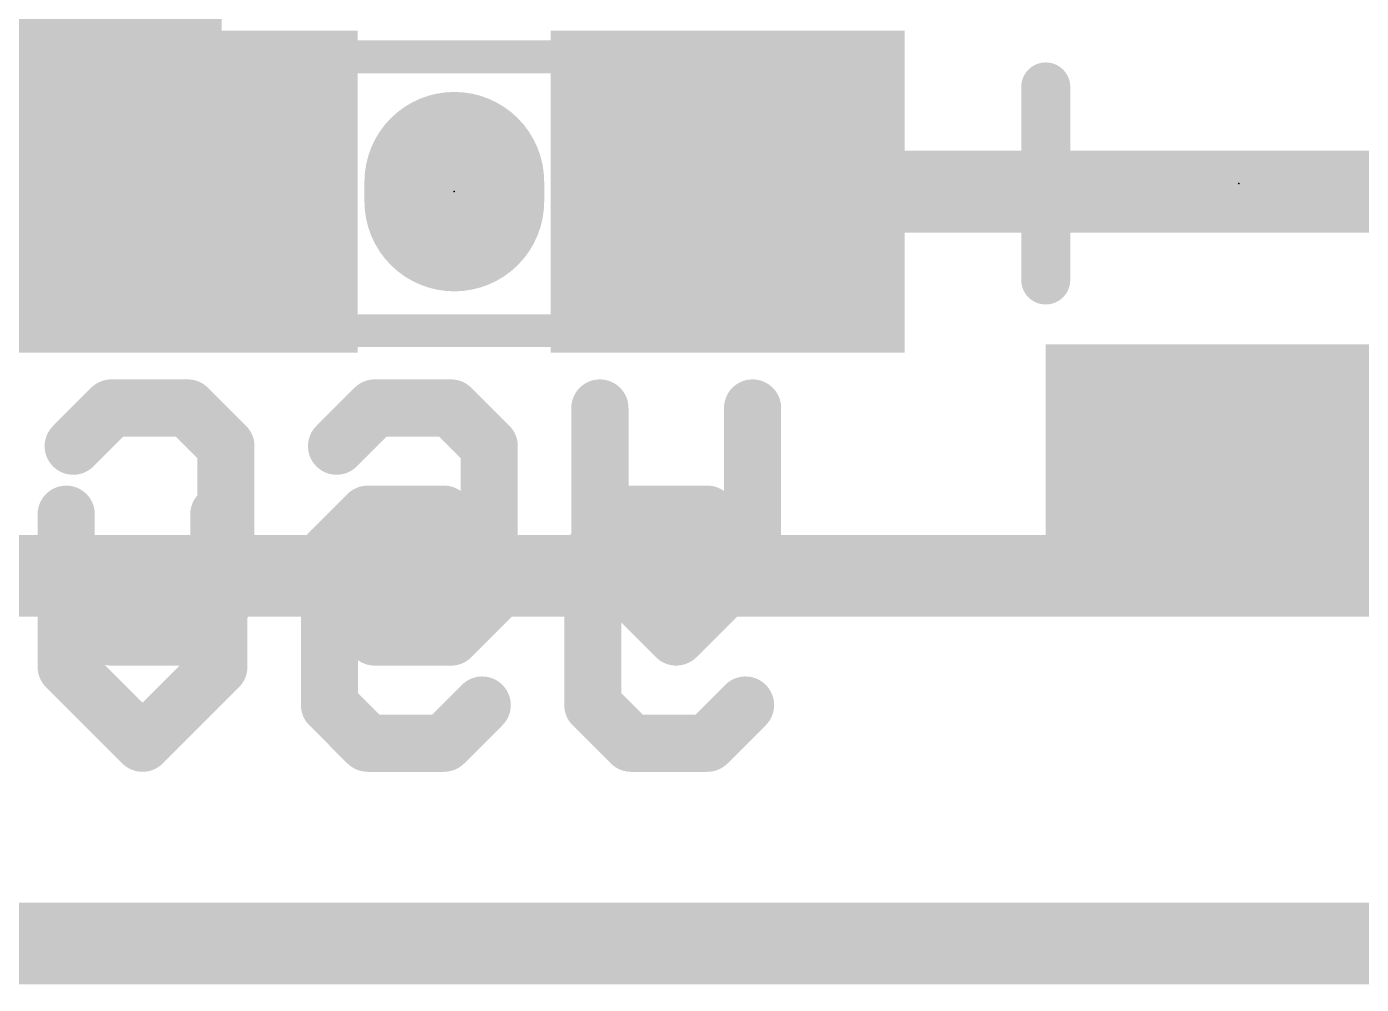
# Model space of a CAD drawing. Extents: x -0.1 to 26.8, y -8.9 to 12.8.
# Drawn here: x 2.836 to 6.985, y 3.683 to 6.659 of the extents above; entities that cross this region are included whole.
import ezdxf

# ---------------------------------------------------------------- set-up
doc = ezdxf.new("R2010")
doc.units = 0
for name, color, linetype in [('1', 12, 'CONTINUOUS'), ('16', 132, 'CONTINUOUS'), ('21', 41, 'CONTINUOUS'), ('22', 40, 'CONTINUOUS'), ('23', 53, 'CONTINUOUS'), ('51', 53, 'CONTINUOUS')]:
    doc.layers.add(name, color=color, linetype=linetype)

# ---------------------------------------------------------------- blocks, each defined once
blk = doc.blocks.new('RECT')
blk.add_solid([(-0.5, -0.5), (0.5, -0.5), (-0.5, 0.5), (0.5, 0.5)])

msp = doc.modelspace()

# ---------------------------------------------------------------- linework, layer by layer
at = {"layer": '1', "const_width": 0.254}
for points in [[(3.3156, 6.1468), (3.3156, 7.1256)], [(5.0682, 6.0942), (5.0156, 6.1468)], [(7.4422, 6.1468), (5.0156, 6.1468)], [(0, 4.953), (8.89, 4.953)], [(8.89, 3.81), (0, 3.81)]]:
    msp.add_lwpolyline(points, dxfattribs=at)
at = {"layer": '1', "const_width": 0.127}
for points in [[(5.0605, 6.1917, 1), (4.9707, 6.1019)], [(5.0156, 6.2103, 1), (5.0156, 6.0833)], [(3.2521, 6.1468, 1), (3.3791, 6.1468)], [(5.0233, 6.0493, 1), (5.1131, 6.1391)]]:
    msp.add_lwpolyline(points, format="xyb", dxfattribs=at)
at = {"layer": '16', "const_width": 0.6096}
msp.add_lwpolyline([(1.27, 5.08), (4.8768, 8.6868)], dxfattribs=at)
at = {"layer": '21'}
for points, const_width in [([(6.004, 5.8722), (6.004, 6.4722)], 0.1524), ([(4.1656, 6.1163), (4.1656, 6.1773)], 0.5588), ([(2.9591, 5.1441), (2.9591, 4.6696)], 0.1778), ([(3.4336, 4.6696), (3.4336, 5.1441)], 0.1778), ([(3.8963, 5.1441), (3.7777, 5.0255)], 0.1778), ([(4.1336, 5.1441), (3.8963, 5.1441)], 0.1778), ([(4.2522, 5.0255), (4.1336, 5.1441)], 0.1778), ([(4.7149, 5.1441), (4.5963, 5.0255)], 0.1778), ([(4.9522, 5.1441), (4.7149, 5.1441)], 0.1778), ([(5.0708, 5.0255), (4.9522, 5.1441)], 0.1778), ([(3.7777, 5.0255), (3.7777, 4.5509)], 0.1778), ([(4.5963, 5.0255), (4.5963, 4.5509)], 0.1778), ([(2.9591, 4.6696), (3.1964, 4.4323)], 0.1778), ([(3.1964, 4.4323), (3.4336, 4.6696)], 0.1778), ([(3.7777, 4.5509), (3.8963, 4.4323)], 0.1778), ([(4.1336, 4.4323), (4.2522, 4.5509)], 0.1778), ([(4.5963, 4.5509), (4.7149, 4.4323)], 0.1778), ([(4.9522, 4.4323), (5.0708, 4.5509)], 0.1778), ([(3.8963, 4.4323), (4.1336, 4.4323)], 0.1778), ([(4.7149, 4.4323), (4.9522, 4.4323)], 0.1778)]:
    msp.add_lwpolyline(points, dxfattribs=dict(at, const_width=const_width))
for points, const_width in [([(6.0421, 6.4722, 1), (5.9659, 6.4722)], 0.0762), ([(4.3053, 6.1773, 1), (4.0259, 6.1773)], 0.2794), ([(4.0259, 6.1163, 1), (4.3053, 6.1163)], 0.2794), ([(5.9659, 5.8722, 1), (6.0421, 5.8722)], 0.0762), ([(3.0036, 5.1441, 1), (2.9147, 5.1441)], 0.0889), ([(3.4781, 5.1441, 1), (3.3892, 5.1441)], 0.0889), ([(3.8963, 5.1886, 1), (3.8963, 5.0997)], 0.0889), ([(3.9277, 5.1127, 1), (3.8649, 5.1755)], 0.0889), ([(4.165, 5.1755, 1), (4.1022, 5.1127)], 0.0889), ([(4.1336, 5.0997, 1), (4.1336, 5.1886)], 0.0889), ([(4.7149, 5.1886, 1), (4.7149, 5.0997)], 0.0889), ([(4.7463, 5.1127, 1), (4.6835, 5.1755)], 0.0889), ([(4.9836, 5.1755, 1), (4.9207, 5.1127)], 0.0889), ([(4.9522, 5.0997, 1), (4.9522, 5.1886)], 0.0889), ([(3.8221, 5.0255, 1), (3.7332, 5.0255)], 0.0889), ([(4.6407, 5.0255, 1), (4.5518, 5.0255)], 0.0889), ([(3.7462, 5.0569, 1), (3.8091, 4.994)], 0.0889), ([(4.2208, 4.994, 1), (4.2836, 5.0569)], 0.0889), ([(4.5648, 5.0569, 1), (4.6277, 4.994)], 0.0889), ([(5.0394, 4.994, 1), (5.1022, 5.0569)], 0.0889), ([(2.9905, 4.701, 1), (2.9277, 4.6381)], 0.0889), ([(3.4651, 4.6381, 1), (3.4022, 4.701)], 0.0889), ([(2.9147, 4.6696, 1), (3.0036, 4.6696)], 0.0889), ([(3.3892, 4.6696, 1), (3.4781, 4.6696)], 0.0889), ([(3.8091, 4.5824, 1), (3.7462, 4.5195)], 0.0889), ([(4.2836, 4.5195, 1), (4.2208, 4.5824)], 0.0889), ([(4.6277, 4.5824, 1), (4.5648, 4.5195)], 0.0889), ([(5.1022, 4.5195, 1), (5.0394, 4.5824)], 0.0889), ([(3.7332, 4.5509, 1), (3.8221, 4.5509)], 0.0889), ([(4.5518, 4.5509, 1), (4.6407, 4.5509)], 0.0889), ([(3.1649, 4.4637, 1), (3.2278, 4.4009)], 0.0889), ([(3.1649, 4.4009, 1), (3.2278, 4.4637)], 0.0889), ([(3.8963, 4.4768, 1), (3.8963, 4.3879)], 0.0889), ([(3.8649, 4.4009, 1), (3.9277, 4.4637)], 0.0889), ([(4.1022, 4.4637, 1), (4.165, 4.4009)], 0.0889), ([(4.1336, 4.3879, 1), (4.1336, 4.4768)], 0.0889), ([(4.7149, 4.4768, 1), (4.7149, 4.3879)], 0.0889), ([(4.6835, 4.4009, 1), (4.7463, 4.4637)], 0.0889), ([(4.9207, 4.4637, 1), (4.9836, 4.4009)], 0.0889), ([(4.9522, 4.3879, 1), (4.9522, 4.4768)], 0.0889)]:
    msp.add_lwpolyline(points, format="xyb", dxfattribs=dict(at, const_width=const_width))
at = {"layer": '22', "const_width": 0.1778}
for points in [[(2.981, 5.3557), (3.0996, 5.4743)], [(3.0996, 5.4743), (3.3369, 5.4743)], [(3.3369, 5.4743), (3.4555, 5.3557)], [(3.7996, 5.3557), (3.9182, 5.4743)], [(3.9182, 5.4743), (4.1555, 5.4743)], [(4.1555, 5.4743), (4.2741, 5.3557)], [(4.6182, 4.9998), (4.6182, 5.4743)], [(5.0927, 5.4743), (5.0927, 4.9998)], [(3.4555, 5.3557), (3.4555, 4.8811)], [(4.2741, 5.3557), (4.2741, 4.8811)], [(4.8554, 4.7625), (4.6182, 4.9998)], [(5.0927, 4.9998), (4.8554, 4.7625)], [(3.0996, 4.7625), (2.981, 4.8811)], [(3.4555, 4.8811), (3.3369, 4.7625)], [(3.9182, 4.7625), (3.7996, 4.8811)], [(4.2741, 4.8811), (4.1555, 4.7625)], [(3.3369, 4.7625), (3.0996, 4.7625)], [(4.1555, 4.7625), (3.9182, 4.7625)]]:
    msp.add_lwpolyline(points, dxfattribs=at)
at = {"layer": '22', "const_width": 0.0889}
for points in [[(3.0996, 5.5188, 1), (3.0996, 5.4299)], [(3.1311, 5.4429, 1), (3.0682, 5.5057)], [(3.3683, 5.5057, 1), (3.3055, 5.4429)], [(3.3369, 5.4299, 1), (3.3369, 5.5188)], [(3.9182, 5.5188, 1), (3.9182, 5.4299)], [(3.9496, 5.4429, 1), (3.8868, 5.5057)], [(4.1869, 5.5057, 1), (4.1241, 5.4429)], [(4.1555, 5.4299, 1), (4.1555, 5.5188)], [(4.6626, 5.4743, 1), (4.5737, 5.4743)], [(5.1372, 5.4743, 1), (5.0483, 5.4743)], [(3.5, 5.3557, 1), (3.4111, 5.3557)], [(4.3186, 5.3557, 1), (4.2297, 5.3557)], [(2.9496, 5.3871, 1), (3.0124, 5.3242)], [(3.4241, 5.3242, 1), (3.487, 5.3871)], [(3.7682, 5.3871, 1), (3.831, 5.3242)], [(4.2427, 5.3242, 1), (4.3056, 5.3871)], [(4.6496, 5.0312, 1), (4.5867, 4.9683)], [(5.1241, 4.9683, 1), (5.0613, 5.0312)], [(4.5737, 4.9998, 1), (4.6626, 4.9998)], [(5.0483, 4.9998, 1), (5.1372, 4.9998)], [(3.0124, 4.9126, 1), (2.9496, 4.8497)], [(3.487, 4.8497, 1), (3.4241, 4.9126)], [(3.831, 4.9126, 1), (3.7682, 4.8497)], [(4.3056, 4.8497, 1), (4.2427, 4.9126)], [(3.4111, 4.8811, 1), (3.5, 4.8811)], [(4.2297, 4.8811, 1), (4.3186, 4.8811)], [(3.0996, 4.807, 1), (3.0996, 4.718)], [(3.0682, 4.7311, 1), (3.1311, 4.7939)], [(3.3055, 4.7939, 1), (3.3683, 4.7311)], [(3.3369, 4.718, 1), (3.3369, 4.807)], [(3.9182, 4.807, 1), (3.9182, 4.718)], [(3.8868, 4.7311, 1), (3.9496, 4.7939)], [(4.1241, 4.7939, 1), (4.1869, 4.7311)], [(4.1555, 4.718, 1), (4.1555, 4.807)], [(4.824, 4.7939, 1), (4.8869, 4.7311)], [(4.824, 4.7311, 1), (4.8869, 4.7939)]]:
    msp.add_lwpolyline(points, format="xyb", dxfattribs=at)
at = {"layer": '23'}
for p in [(4.1656, 6.1468), (6.604, 6.1722)]:
    msp.add_point(p, dxfattribs=at)
at = {"layer": '51', "const_width": 0.1016}
for points in [[(4.5216, 6.5658), (3.8096, 6.5658)], [(4.5216, 5.7148), (3.8096, 5.7148)]]:
    msp.add_lwpolyline(points, dxfattribs=at)
at = {"layer": '51', "const_width": 0.0508}
for points in [[(3.8096, 6.5912, 1), (3.8096, 6.5404)], [(4.5216, 6.5404, 1), (4.5216, 6.5912)], [(3.8096, 5.7402, 1), (3.8096, 5.6894)], [(4.5216, 5.6894, 1), (4.5216, 5.7402)]]:
    msp.add_lwpolyline(points, format="xyb", dxfattribs=at)

# ---------------------------------------------------------------- block references
at = {"layer": '1', "xscale": 1.1, "rotation": 180}
for p in [(3.3156, 6.1468), (5.0156, 6.1468)]:
    msp.add_blockref('RECT', p, dxfattribs=at)
at = {"layer": '1', "xscale": 0.8, "yscale": 1.2, "rotation": 90}
msp.add_blockref('RECT', (6.604, 5.2722), dxfattribs=at)
at = {"layer": '51', "xscale": 0.5001, "yscale": 0.95, "rotation": 180}
for p in [(3.5854, 6.1417), (4.7538, 6.1417)]:
    msp.add_blockref('RECT', p, dxfattribs=at)

doc.saveas('drawing.dxf')
